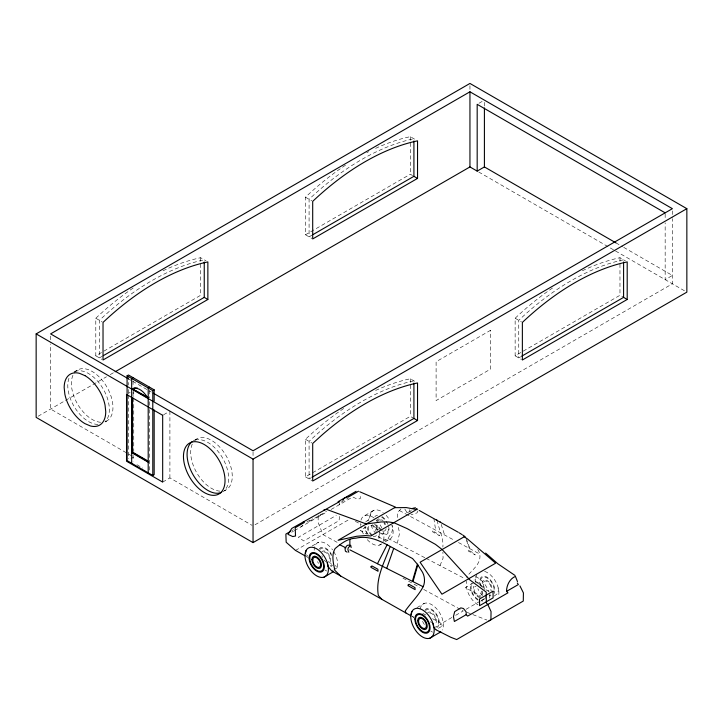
<?xml version="1.0" encoding="UTF-8"?>
<svg xmlns="http://www.w3.org/2000/svg" width="723" height="723" viewBox="0 0 723 723"><rect width="100%" height="100%" fill="white"/><g stroke="black" fill="none" stroke-linecap="round" stroke-linejoin="round"><path stroke-width="0.54" stroke-dasharray="3.62 2.71" d="M477.758 549.507A12.96 4.465 45.1 0 1 479.756 554.044C481.608 564.238 471.477 569.977 466.462 577.279M318.219 516.394L318.084 522.413L322.946 534.595L338.753 543.199M339.62 516.394L339.024 520.65L303.841 540.958L298.346 537.279L336.276 515.382M417.957 510.917L416.981 512.905L411.965 514.478L410.98 514.143M397.352 543.316L399.593 532.987L398.274 527.112M370.881 513.023L370.212 516.023L367.763 521.039M476.665 574.098L475.996 577.099L474.071 580.126M410.23 511.667L411.26 510.113M409.317 509.634L409.363 511.667M440.009 565.639L443.082 558.093L442.901 552.128M321.066 514.514L320.352 515.671L318.247 515.391M339.837 502.964L338.988 504.356L339.846 504.419M383.009 541.283L387.98 538.409L391.694 532.571L392.643 528.974L391.974 525.205A16.557 9.562 60 0 1 389.842 539.241A16.557 9.562 60 0 1 376.692 534.613M400.949 508.947L397.533 512.508L397.84 518.969M300.858 526.931L302.792 525.25M478.988 103.272L482.603 101.184M133.14 288.052A244.609 141.229 -60 0 0 95.797 318.247L95.797 355.815L200.633 295.291L202.44 296.331M345.467 165.224A244.609 141.229 -60 0 0 305.468 197.198L305.468 234.767L410.303 174.234L413.918 176.322M73.873 372.101L77.488 370.013M102.323 356.222L99.413 357.903L99.413 320.334A244.609 141.229 -60 0 1 204.248 259.81M311.993 235.165L309.083 236.855L309.083 199.286A244.609 141.229 -60 0 1 413.918 138.753M38.102 416.258L106.498 376.773M110.239 374.613L114.315 372.255M128.333 393.384L130.14 392.336M105.07 421.97L106.877 420.931M163.579 414.776L168.097 412.164M131.044 458.608L133.755 457.035M193.168 440.976L196.783 438.888M162.675 482.087L169.905 477.912L252.074 525.35M222.557 491.893L226.172 489.805M343.696 408.504A244.609 141.229 -60 0 0 305.468 439.295L305.468 476.864L410.303 416.34L413.918 418.427M552.48 288.052A244.609 141.229 -60 0 0 515.138 318.247L515.138 355.815L619.973 295.291L623.588 297.379M311.026 477.831L309.083 478.951L309.083 441.382A244.609 141.229 -60 0 1 413.918 380.858M520.696 356.782L518.753 357.903L518.753 320.334A244.609 141.229 -60 0 1 623.588 259.81M255.002 524.79L672.39 283.814L672.39 218.689M291.586 530.781L293.493 529.688M306.823 521.988L312.535 518.689M341.093 502.205L348.703 497.804M309.155 521.391L326.561 511.342M291.667 532.236L293.502 531.179M294.424 530.646L327.176 511.739M331.071 509.489L352.716 496.99L357.478 499.186L360.253 498.644L360.253 494.405M295.499 550.438L350.393 518.743M312.155 545.982L318.581 542.268M364.952 515.499L374.134 510.194M366.181 527.004L360.208 530.456L367.013 534.161M331.676 570.917L333.33 569.959M334.153 569.489L338.057 567.23L335.138 565.648M379.548 545.061L381.383 544.003M385.052 541.889L388.73 539.765M417.017 607.582L424.365 603.344M473.294 583.063L465.305 587.672L481.057 596.24M451.866 617.505L440.036 624.338L443.226 625.512L435.897 629.742M455.653 615.327L463.217 610.953L461.247 609.878M466.064 609.308L480.262 601.111M481.202 600.569L484.988 598.382M494.18 596.095L497.478 593.646L498.427 590.049L497.758 586.281M406.597 512.625L409.688 511.73M466.959 612.327L486.94 620.054M355.327 521.328L361.247 524.428M387.98 538.409L425.124 557.858M426.118 558.373L465.061 578.752M399.376 510.51L454.496 540.361M458.454 542.512L479.747 554.044M402.964 578.147L419.756 587.293M423.705 589.444L460.253 609.335M329.308 562.476L331.251 563.533M422.756 613.339L426.687 615.481M432.598 618.698L441.455 623.524M305.946 556.349L307.844 557.424M412.02 616.421L413.782 617.415L412.209 615.833M615.897 242.847L622.72 246.787M623.687 247.347L672.39 275.463L665.16 279.638L665.16 222.865M478.743 172.011L614.55 250.42M615.526 250.98L684.898 291.035M375.608 148.36A244.609 141.229 -60 0 1 410.303 136.665L415.725 139.801M582.331 270.791A244.609 141.229 -60 0 1 619.973 257.722L625.395 260.849M305.468 197.198L311.794 200.849M515.138 318.247L521.464 321.898M305.468 234.767L311.794 238.418M515.138 355.815L521.464 359.467M162.991 270.791A244.609 141.229 -60 0 1 200.633 257.722L206.055 260.849M375.608 390.465A244.609 141.229 -60 0 1 410.303 378.771L415.725 381.907M95.797 318.247L102.124 321.898M305.468 439.295L311.794 442.955M95.797 355.815L102.124 359.467M305.468 476.864L311.794 480.524M127.872 378.509L131.785 380.768M132.761 381.328L148.405 390.366M149.381 390.926L151.342 392.056M131.803 455.915L50.61 409.037L50.61 343.994M136.936 464.717L142.765 468.088M306.425 554.767L307.853 556.186M404.799 509.064L409.01 515.734M466.127 538.246L469.932 548.73M466.534 540.587L469.363 548.414M441.211 524.419L444.582 534.993M437.207 520.379C438.707 529.353 443.741 537.831 442.883 547.094M433.872 518.463L435.635 530.149M672.39 210.899L672.39 217.578M665.16 213.963L665.16 218.409M619.973 257.722L619.973 295.291M484.41 102.368L484.41 106.823M469.95 85.703L469.95 90.212M410.303 136.665L410.303 174.234M410.303 378.771L410.303 416.34M253.05 451.902L253.05 457.505M200.633 257.722L200.633 295.291M169.905 411.125L169.905 477.912M149.571 390.375L149.571 397.795M149.571 401.699L149.571 408.396M149.571 409.516L149.571 472.011M133.755 390.248L133.755 396.927M133.755 398.048L133.755 451.477M133.05 380.994L133.05 387.194M133.05 392.155L133.05 396.62M133.05 455.047L133.05 461.41M128.459 376.114L128.459 385.043M128.459 389.507L128.459 393.972M128.459 395.092L128.459 458.707M50.61 336.141L50.61 342.874M366.76 152.68A244.609 141.229 -60 0 1 368.73 151.676M219.937 491.152A29.399 16.972 60 0 1 196.783 472.833A29.399 16.972 60 0 1 192.49 443.615M194.984 440.208A29.399 16.972 60 0 1 226.172 455.861A29.399 16.972 60 0 1 224.13 490.691M100.642 422.277A29.399 16.972 60 0 1 77.108 403.28A29.399 16.972 60 0 1 73.665 373.872M74.18 373.077A29.399 16.972 60 0 1 105.883 385.341A29.399 16.972 60 0 1 104.835 421.816M98.012 424.392A29.399 16.972 60 0 1 74.261 406.706A29.399 16.972 60 0 1 69.58 376.828M74.858 371.604A29.399 16.972 60 0 1 102.774 388.242A29.399 16.972 60 0 1 105.061 421.69M195.21 440.081A29.399 16.972 60 0 1 222.557 457.948A29.399 16.972 60 0 1 224.356 490.565M367.167 533.881A10.755 6.209 60 0 1 364.681 526.814M365.657 522.087A10.755 6.209 60 0 1 368.441 520.479M376.05 524.871A10.755 6.209 60 0 1 378.834 529.697M379.186 530.7A10.755 6.209 60 0 1 378.834 538.472M381.401 543.994A16.557 9.562 60 0 1 366.163 538.319M363.335 533.908A16.557 9.562 60 0 1 360.831 526.696M360.669 525.594A16.557 9.562 60 0 1 360.542 523.524M360.967 520.162A16.557 9.562 60 0 1 374.848 518.608M376.276 519.918A16.557 9.562 60 0 1 382.458 529.561M382.792 530.51A16.557 9.562 60 0 1 382.792 542.241M376.005 533.836A16.557 9.562 60 0 1 370.881 524.753M369.724 518.219A16.557 9.562 60 0 1 383.19 512.634M386.163 515.345A16.557 9.562 60 0 1 389.833 520.415M368.17 534.442A9.851 5.685 60 0 1 365.287 526.263M374.406 523.886A9.851 5.685 60 0 1 378.274 529.742M379.214 534.297A9.851 5.685 60 0 1 375.725 539.259M376.376 535.418A6.742 3.895 60 0 1 373.068 536.177M372.246 535.788A6.742 3.895 60 0 1 368.115 525.142M372.246 524.771A6.742 3.895 60 0 1 376.376 529.914M372.246 534.848A5.594 3.226 60 0 1 368.296 528.269A5.594 3.226 60 0 1 371.794 525.485A5.594 3.226 60 0 1 376.141 531.748M388.658 526.434A10.755 6.209 60 0 1 386.516 534.451A10.755 6.209 60 0 1 378.319 531.197M377.623 530.393A10.755 6.209 60 0 1 374.839 525.567M374.839 516.782A10.755 6.209 60 0 1 377.623 515.183M382.205 516.692A10.755 6.209 60 0 1 385.232 519.566M386.516 521.382A10.755 6.209 60 0 1 388.016 524.392M388.396 529.001A9.851 5.685 60 0 1 381.428 533.023M377.948 529.932A9.851 5.685 60 0 1 375.4 525.522M381.428 516.945A9.851 5.685 60 0 1 386.606 522.602M381.428 530.483A6.742 3.895 60 0 1 377.298 525.35M376.728 521.319A6.742 3.895 60 0 1 383.073 520.759M383.814 521.59A6.742 3.895 60 0 1 385.558 524.609M386.127 528.64A6.742 3.895 60 0 1 383.814 531.125M381.428 529.543A5.594 3.226 60 0 1 378.002 525.287M378.002 520.723A5.594 3.226 60 0 1 381.428 520.415M383.967 522.946A5.594 3.226 60 0 1 384.853 524.672M432.553 632.119A16.557 9.562 60 0 1 430.772 631.089M424.365 624.482A16.557 9.562 60 0 1 422.277 620.786M420.144 609.073A16.557 9.562 60 0 1 435.273 607.356A16.557 9.562 60 0 1 442.205 630.085M425.07 609.932A10.755 6.209 60 0 1 437.035 615.02A10.755 6.209 60 0 1 435.463 627.925M425.63 610.628A9.851 5.685 60 0 1 436.584 615.282A9.851 5.685 60 0 1 435.138 627.103M427.528 612.987A6.742 3.895 60 0 1 434.044 614.731A6.742 3.895 60 0 1 435.788 623.262M431.658 622.693A5.594 3.226 60 0 1 430.302 621.626M429.688 613.032A5.594 3.226 60 0 1 434.46 616.511A5.594 3.226 60 0 1 435.083 622.386M326.769 571.043A16.557 9.562 60 0 1 324.989 570.022M318.581 563.407A16.557 9.562 60 0 1 317.478 561.617M314.171 550.293A16.557 9.562 60 0 1 320.47 541.943A16.557 9.562 60 0 1 332.589 549.851M333.737 551.568A16.557 9.562 60 0 1 336.43 569.01M319.295 548.856A10.755 6.209 60 0 1 331.532 554.451M332.463 565.25A10.755 6.209 60 0 1 330.754 566.606M319.846 549.552A9.851 5.685 60 0 1 331.523 555.598M331.911 564.555A9.851 5.685 60 0 1 330.348 565.802M321.744 551.92A6.742 3.895 60 0 1 328.26 553.664A6.742 3.895 60 0 1 330.004 562.187M325.874 561.617A5.594 3.226 60 0 1 323.904 559.864M322.458 557.361A5.594 3.226 60 0 1 321.979 555.589M323.904 551.956A5.594 3.226 60 0 1 329.299 556.746A5.594 3.226 60 0 1 327.853 562.151M482.476 595.689A16.557 9.562 60 0 1 477.831 588.712M475.797 582.476A16.557 9.562 60 0 1 475.689 576.999M484.609 571.369A16.557 9.562 60 0 1 498.499 596.177M491.016 595.851A10.755 6.209 60 0 1 489.182 595.671M480.271 585.639A10.755 6.209 60 0 1 487.112 577.216A10.755 6.209 60 0 1 494.234 593.484M478.03 604.871A16.557 9.562 60 0 1 466.751 581.238M475.427 576.674A16.557 9.562 60 0 1 488.576 591.577M489.444 594.939A16.557 9.562 60 0 1 489.733 598.111M490.691 595.029A9.851 5.685 60 0 1 489.01 594.857M481.184 586.588A9.851 5.685 60 0 1 485.413 577.243A9.851 5.685 60 0 1 494.18 590.076M484.826 589.444A6.742 3.895 60 0 1 483.081 580.912A6.742 3.895 60 0 1 489.598 582.666A6.742 3.895 60 0 1 491.342 591.188M489.191 591.152A5.594 3.226 60 0 1 483.316 584.6A5.594 3.226 60 0 1 487.898 581.952A5.594 3.226 60 0 1 490.637 590.311M478.03 600.135A10.755 6.209 60 0 1 471.441 583.163M475.101 581.563A10.755 6.209 60 0 1 483.109 587.754M485.639 595.743A10.755 6.209 60 0 1 481.834 601.156M478.03 599.394A9.851 5.685 60 0 1 472.002 583.85M476.231 582.548A9.851 5.685 60 0 1 481.509 586.398M484.058 598.852A9.851 5.685 60 0 1 481.509 600.325M480.415 597.496A6.742 3.895 60 0 1 474.659 593.303A6.742 3.895 60 0 1 473.899 586.217M482.16 590.989A6.742 3.895 60 0 1 482.512 595.833M481.455 591.053A5.594 3.226 60 0 1 480.009 596.448A5.594 3.226 60 0 1 474.604 591.658A5.594 3.226 60 0 1 476.05 586.263M432.643 530.926L432.526 531.776L439.539 535.752L438.481 534.243L432.643 530.926M468.314 550.104L468.197 550.953L475.21 554.93L474.161 553.411L468.314 550.104M490.673 330.23L436.105 361.735L436.105 400.56L490.673 369.046L490.673 330.23"/><path stroke-width="1.08" d="M344.998 548.45L345.44 551.233L347.112 552.11M305.477 553.402L306.145 550.402M411.26 614.469L411.929 611.468M412.978 581.617L417.84 564.862M412.381 581.31L417.379 564.238L412.589 558.572L394.677 548.911C382.838 542.322 369.986 534.821 355.861 538.183C347.555 538.436 341.166 543.524 335.092 548.567C331.161 555.246 333.439 563.289 334.857 570.366L340.696 576.032M386.715 568.405L393.71 548.423M377.451 563.732L387.094 544.808M390.402 546.615L389.625 547.853C383.985 563.181 375.418 578.545 378.346 595.472L381.753 599.277M417.379 564.238L422.548 572.309A12.96 9.589 81.1 0 1 423.136 586.733C418.427 595.761 410.944 602.765 405.232 610.989L405.856 612.923M345.278 547.763L347.157 545.431L348.983 545.088M342.53 500.108L344.546 497.966L349.308 496.529L358.491 491.224M489.046 620.867L490.917 619.747L491.044 611.586L487.799 604.473L486.362 603.027L486.227 592.101L469.878 579.936L442.133 549.516L435.472 544.374L407.094 528.594L394.098 522.801L388.829 521.988L381.473 521.934L366.335 523.985L326.841 509.498L323.922 509.869M36.15 333.899L469.95 83.443L686.85 208.676L686.85 292.155L253.05 542.611L36.15 417.388L36.15 333.899L253.05 459.123L686.85 208.676M153.294 393.185L253.05 450.781L672.39 208.676L469.95 91.794L50.61 333.899L127.872 378.509M103.299 355.662L204.248 297.379L207.863 299.467L207.863 261.898A244.609 141.229 -60 0 0 103.028 322.422L103.028 359.991L207.863 299.467M312.969 234.604L413.918 176.322L417.533 178.409L417.533 140.84A244.609 141.229 -60 0 0 312.697 201.365L312.697 238.933L417.533 178.409M115.12 371.794L469.95 166.932L477.18 171.107L484.41 166.932L615.897 242.847M154.162 409.932L154.162 474.668L152.788 475.463L127.076 460.614L127.076 375.797L128.459 375.002L154.162 389.842L154.162 401.003M133.05 377.65L131.667 378.445L131.667 463.262M149.571 387.194L148.197 387.989L148.197 472.806M127.076 375.797L152.788 390.637L154.162 389.842M148.658 461.943L132.128 452.399L131.667 452.661L148.197 462.205M311.993 477.27L413.918 418.427L417.533 420.515L417.533 382.946A244.609 141.229 -60 0 0 321.22 435.698L312.697 443.47L312.697 481.039L417.533 420.515M521.663 356.222L623.588 297.379L627.202 299.467L627.202 261.898A244.609 141.229 -60 0 0 522.368 322.422L522.368 359.991L627.202 299.467M356.059 491.315L338.057 501.708L339.729 501.527L291.785 528.423L287.989 534.36L292.752 536.556L295.517 536.014L295.201 527.763L304.383 522.467L303.299 521.78M290.637 531.333L285.874 534.08L286.172 542.25L295.499 550.438L304.998 555.815M323.994 577.135A16.557 9.562 60 0 0 320.976 552.236A16.557 9.562 60 0 0 305.115 557.686A16.557 9.562 60 0 0 323.994 577.135L333.176 571.839M466.199 614.667L454.369 621.491L453.438 616.547L454.695 611.613L460.849 607.88L463.452 608.513L466.163 611.911L466.199 614.667L467.636 616.113L507.971 592.824L506.525 591.387C506.516 585.476 509.697 578.734 515.409 576.376L517.478 581.563M506.525 591.387L518.346 584.555L517.316 582.964M429.778 638.21A16.557 9.562 60 0 0 426.76 613.312A16.557 9.562 60 0 0 410.899 618.761A16.557 9.562 60 0 0 429.778 638.21L438.96 632.905A16.557 9.562 60 0 0 440.813 631.839M131.667 389.046L134.695 387.944L137.487 388.115M412.788 508.296L415.463 507.772M132.915 388.495C139.765 386.814 145.079 393.393 148.197 398.59M416.267 508.54L417.704 509.317M348.811 552.255L347.871 549.634L348.224 547.826L350.682 545.232L351.152 547.519M359.692 491.73L395.508 507.148M419.25 510.465L458.21 532.236M339.909 544.844L345.892 547.853M349.887 549.869L423.136 586.724M436.376 629.986L450.691 637.234L456.683 639.557L523.28 601.057L523.416 592.896L519.936 585.91M411.143 615.924L331.676 570.917L327.917 566.353L327.248 562.575M665.16 212.851L477.18 104.32L477.18 171.107M147.176 396.936L132.128 388.784L147.682 397.767M147.176 460.551L132.589 452.137L132.589 397.442M459.123 532.797L461.88 534.478M462.711 535.011L465.124 536.665M515.047 575.463L497.84 563.786L485.63 553.077M439.909 521.753L440.533 522.304M436.674 519.9L437.207 520.379M435.897 629.742L433.692 627.428L433.023 623.651M349.869 539.485L349.878 545.711M623.588 262.015L623.588 297.379M484.41 107.935L484.41 166.932M469.95 91.794L469.95 166.932M413.918 140.967L413.918 176.322M413.918 383.073L413.918 418.427M253.05 459.123L253.05 542.611M204.248 262.015L204.248 297.379M152.788 390.637L152.788 475.463M132.128 397.713L132.128 452.399M221.572 492.39A29.399 16.972 60 0 1 193.168 474.921A29.399 16.972 60 0 1 192.237 441.581M371.161 566.48L370.944 567.329L378.03 571.26L377.876 569.236L371.965 565.955L371.161 566.48M408.251 584.835L408.034 585.693L415.119 589.625L414.966 587.591L409.055 584.32L408.251 584.835M394.586 507.673L338.084 540.298L356.62 536.276L365.305 535.571L370.845 535.951L416.593 509.543L406.317 507.582L394.586 507.673M464.175 536.782L420.09 562.241L441.934 594.198L495.635 563.19L467.383 538.87L464.175 536.782M493.032 591.197L479.494 599.015L479.575 605.684L493.113 597.867L493.032 591.197M84.953 375.644L79.575 373.357A29.399 16.972 60 0 0 64.166 387.645L64.871 394.261A29.399 16.972 60 0 0 84.953 423.642L90.33 425.937A29.399 16.972 60 0 0 105.739 411.649L105.034 405.025A29.399 16.972 60 0 0 84.953 375.644M162.675 415.3L126.525 394.424L126.525 461.211L162.675 482.087L162.675 415.3M183.461 456.52A29.399 16.972 60 0 0 214.641 495.309A29.399 16.972 60 0 0 214.641 453.737A29.399 16.972 60 0 0 183.461 456.52M414.875 619.033A10.755 6.209 60 0 0 426.281 633.231A10.755 6.209 60 0 0 426.281 618.02A10.755 6.209 60 0 0 414.875 619.033M415.517 619.403A9.851 5.685 60 0 0 425.955 632.399A9.851 5.685 60 0 0 425.955 618.472A9.851 5.685 60 0 0 415.517 619.403M417.713 620.677A6.742 3.895 60 0 0 424.862 629.57A6.742 3.895 60 0 0 424.862 620.036A6.742 3.895 60 0 0 417.713 620.677M418.527 621.147A5.594 3.226 60 0 0 424.455 628.522A5.594 3.226 60 0 0 424.455 620.614A5.594 3.226 60 0 0 418.527 621.147M309.092 557.966A10.755 6.209 60 0 0 320.497 572.155A10.755 6.209 60 0 0 320.497 556.945A10.755 6.209 60 0 0 309.092 557.966M309.733 558.337A9.851 5.685 60 0 0 320.181 571.324A9.851 5.685 60 0 0 320.181 557.397A9.851 5.685 60 0 0 309.733 558.337M311.929 559.602A6.742 3.895 60 0 0 319.078 568.495A6.742 3.895 60 0 0 319.078 558.96A6.742 3.895 60 0 0 311.929 559.602M312.743 560.072A5.594 3.226 60 0 0 318.671 567.447A5.594 3.226 60 0 0 318.671 559.539A5.594 3.226 60 0 0 312.743 560.072"/></g></svg>
